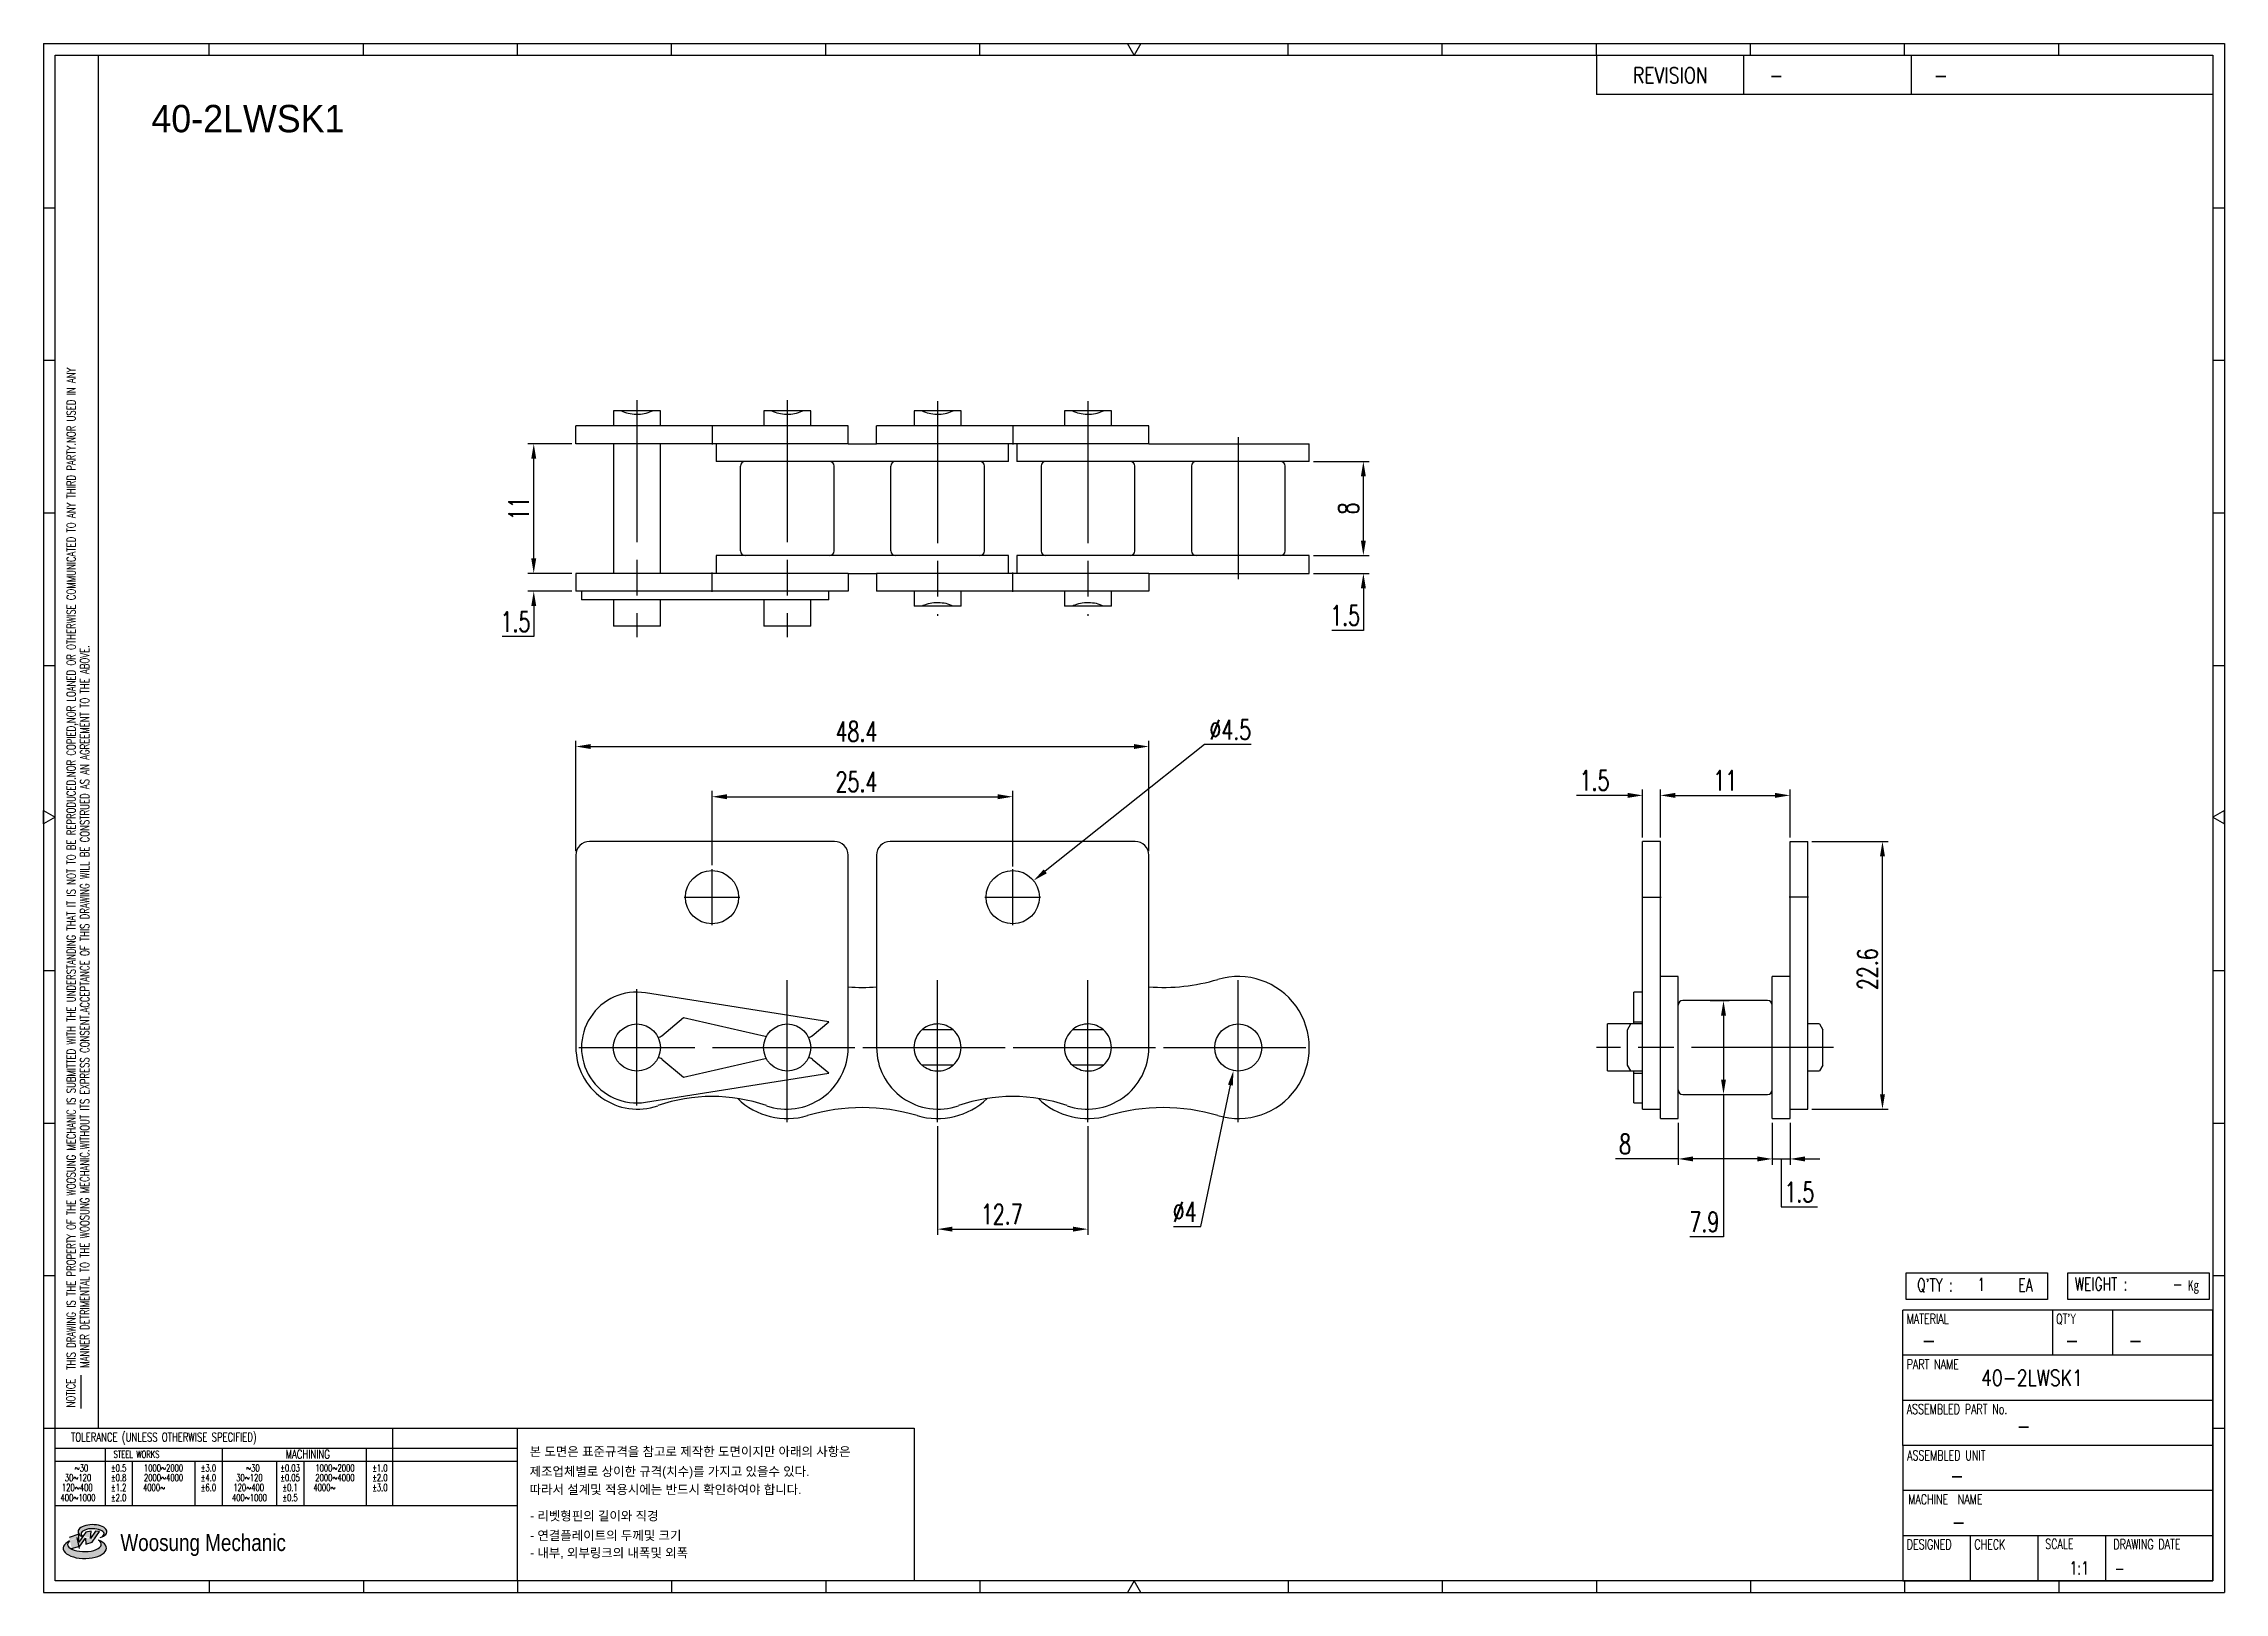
# Model space of a CAD drawing. Header units: millimetres. Extents: x 333 to 518, y 59 to 190.
import ezdxf
from ezdxf.enums import TextEntityAlignment as Align

# ---------------------------------------------------------------- set-up
doc = ezdxf.new("R2010")
doc.units = ezdxf.units.MM
doc.linetypes.add('AM_ISO08W050', pattern=[18, 12, -1.5, 3, -1.5])
doc.layers.get('Defpoints').update_dxf_attribs({"color": 80})
doc.layers.add('CL1', color=140, linetype='AM_ISO08W050', lineweight=25)
for name, color, linetype in [('S-DIM', 7, 'Continuous'), ('TITLE', 7, 'Continuous'), ('도면레이아웃', 7, 'Continuous')]:
    doc.layers.add(name, color=color, linetype=linetype)
doc.styles.add('HAN', font='ROMANS.shx', dxfattribs={"width": 0.7, "bigfont": 'whgtxt.shx'})
doc.styles.add('HKD_ST2', font='romans.shx', dxfattribs={"width": 0.7, "height": 4, "bigfont": '@extfont2.shx'})
doc.styles.add('HSG', font='SIMPLEX.shx', dxfattribs={"width": 0.7, "bigfont": 'HSG.shx'})
doc.styles.add('MtXpl_', font='Gulim.ttf')
doc.styles.add('SLDTEXTSTYLE4', font='arial.ttf', dxfattribs={"width": 0.8})
doc.dimstyles.new('AP0.7', dxfattribs={"dimscale": 0.7, "dimtxt": 2.4, "dimasz": 1.8, "dimexe": 0.7, "dimexo": 0.5, "dimgap": 0.6, "dimtad": 1, "dimtoh": 1, "dimdec": 1, "dimrnd": 0.01, "dimzin": 9, "dimdsep": 46, "dimtxsty": 'HSG', "dimcen": 0, "dimclrd": 251, "dimclre": 251, "dimclrt": 60, "dimazin": 2, "dimtp": 1, "dimtm": 1, "dimtfac": 0.5, "dimtdec": 1, "dimtofl": 0, "dimtmove": 0, "dimatfit": 3, "dimfxl": 0, "dimtvp": 1, "dimtolj": 2, "dimlwd": -1, "dimlwe": -1, "dimarcsym": 0})

# ---------------------------------------------------------------- blocks, each defined once
blk = doc.blocks.new('MAST')
at = {"layer": '도면레이아웃'}
h = blk.add_hatch(color=10, dxfattribs=at)
h.paths.add_polyline_path([(1.544, 35.177), (1.554, 34.966), (1.779, 35.034), (2.054, 35.422), (1.908, 35.446), (1.728, 35.167), (1.741, 35.439), (1.547, 35.405), (1.292, 35.041), (1.295, 35.33), (0.943, 35.208), (1.03, 34.8), (1.336, 34.885)])
edge = h.paths.add_edge_path()
edge.add_ellipse((1.795, 35.421), major_axis=(-0.53, 0), ratio=0.487785, start_angle=122.36065, end_angle=403.39574)
edge.add_line((1.411, 35.244), (1.419, 35.261))
edge.add_ellipse((1.798, 35.344), major_axis=(-0.423, 0), ratio=0.444396, start_angle=131.58977, end_angle=386.19408, ccw=False)
edge = h.paths.add_edge_path()
edge.add_ellipse((1.512, 34.815), major_axis=(-0.793, 0), ratio=0.480113, start_angle=314.67633, end_angle=590.85213)
edge.add_ellipse((1.501, 34.958), major_axis=(-0.62, 0), ratio=0.43311, start_angle=331.7024, end_angle=574.42495, ccw=False)
at = {"color": 140}
for p, q in [((0, 90.118), (80.15, 90.118)), ((0, 90.118), (0, 33.191)), ((80.15, 90.118), (80.15, 33.191)), ((57.068, 89.693), (57.068, 88.246)), ((62.47, 89.693), (62.47, 88.246)), ((68.635, 89.693), (68.635, 88.246)), ((79.725, 88.246), (57.068, 88.246)), ((68.449, 43.961), (68.449, 44.936)), ((68.449, 44.936), (73.654, 44.936)), ((73.654, 44.936), (73.654, 43.961)), ((74.39, 43.961), (74.39, 44.936)), ((74.39, 44.936), (79.595, 44.936)), ((79.595, 44.936), (79.595, 43.961)), ((68.336, 38.59), (68.336, 43.563)), ((79.725, 43.563), (68.336, 43.563)), ((73.654, 43.961), (68.449, 43.961)), ((73.827, 43.563), (73.827, 41.905)), ((79.595, 43.961), (74.39, 43.961)), ((76.037, 43.563), (76.037, 41.905)), ((79.725, 38.59), (79.725, 43.563)), ((79.725, 41.905), (68.336, 41.905)), ((79.725, 40.248), (68.336, 40.248)), ((68.336, 38.59), (68.336, 33.616)), ((79.725, 38.59), (68.336, 38.59)), ((79.725, 33.616), (79.725, 38.59)), ((79.725, 36.932), (68.336, 36.932)), ((79.725, 35.274), (68.336, 35.274)), ((70.822, 33.616), (70.822, 35.274)), ((73.309, 33.616), (73.309, 35.274)), ((75.796, 33.616), (75.796, 35.274)), ((0, 33.191), (80.15, 33.191)), ((68.336, 33.616), (79.725, 33.616))]:
    blk.add_line(p, q, dxfattribs=at)
for p, q in [((6.089, 89.693), (6.089, 90.118)), ((11.753, 89.693), (11.753, 90.118)), ((17.418, 89.693), (17.418, 90.118)), ((23.082, 89.693), (23.082, 90.118)), ((28.746, 89.693), (28.746, 90.118)), ((34.411, 89.693), (34.411, 90.118)), ((45.739, 89.693), (45.739, 90.118)), ((51.404, 89.693), (51.404, 90.118)), ((57.068, 89.693), (57.068, 90.118)), ((62.732, 89.693), (62.732, 90.118)), ((68.397, 89.693), (68.397, 90.118)), ((74.061, 89.693), (74.061, 90.118)), ((0, 84.085), (0.425, 84.085)), ((79.725, 84.085), (80.15, 84.085)), ((0, 78.478), (0.425, 78.478)), ((79.725, 78.478), (80.15, 78.478)), ((0, 72.87), (0.425, 72.87)), ((79.725, 72.87), (80.15, 72.87)), ((0, 67.262), (0.425, 67.262)), ((79.725, 67.262), (80.15, 67.262)), ((0, 56.047), (0.425, 56.047)), ((79.725, 56.047), (80.15, 56.047)), ((0, 50.439), (0.425, 50.439)), ((79.725, 50.439), (80.15, 50.439)), ((0, 44.832), (0.425, 44.832)), ((79.725, 44.832), (80.15, 44.832)), ((1.377, 39.947), (1.377, 41.174)), ((0, 39.224), (0.425, 39.224)), ((79.725, 39.224), (80.15, 39.224)), ((6.089, 33.616), (6.089, 33.191)), ((11.753, 33.616), (11.753, 33.191)), ((17.418, 33.616), (17.418, 33.191)), ((23.082, 33.616), (23.082, 33.191)), ((28.746, 33.616), (28.746, 33.191)), ((34.411, 33.616), (34.411, 33.191)), ((45.739, 33.616), (45.739, 33.191)), ((51.404, 33.616), (51.404, 33.191)), ((57.068, 33.616), (57.068, 33.191)), ((62.732, 33.616), (62.732, 33.191)), ((68.397, 33.616), (68.397, 33.191)), ((74.061, 33.616), (74.061, 33.191))]:
    blk.add_line(p, q)
at = {"color": 2}
for p, q in [((2.017, 39.224), (2.017, 89.693)), ((0.425, 39.224), (17.418, 39.224)), ((0.425, 38.487), (17.418, 38.487)), ((2.257, 38.487), (2.257, 36.382)), ((6.557, 38.5), (6.557, 36.382)), ((11.857, 38.487), (11.857, 36.382)), ((12.816, 39.224), (12.816, 36.382)), ((17.418, 33.616), (17.418, 39.224)), ((0.425, 38.012), (17.418, 38.012)), ((3.257, 38.012), (3.257, 36.382)), ((5.557, 38.012), (5.557, 36.382)), ((8.557, 38.012), (8.557, 36.382)), ((9.557, 38.026), (9.557, 36.382)), ((0.425, 36.382), (17.418, 36.382))]:
    blk.add_line(p, q, dxfattribs=at)
for points in [[(40.075, 89.693), (39.83, 90.118), (40.32, 90.118)], [(0.425, 61.679), (0, 61.433), (0, 61.924)], [(79.725, 61.679), (80.15, 61.433), (80.15, 61.924)], [(40.075, 33.616), (39.83, 33.191), (40.32, 33.191)]]:
    blk.add_lwpolyline(points, close=True)
at = {"color": 140}
blk.add_lwpolyline([(0.425, 89.693), (79.725, 89.693), (79.725, 33.616), (0.425, 33.616)], close=True, dxfattribs=at)
at = {"layer": '도면레이아웃'}
for p, q in [((1.295, 35.33), (0.943, 35.208)), ((1.547, 35.405), (1.292, 35.041)), ((1.292, 35.041), (1.295, 35.33)), ((1.741, 35.439), (1.547, 35.405)), ((1.908, 35.446), (1.728, 35.167)), ((1.728, 35.167), (1.741, 35.439)), ((1.779, 35.034), (2.054, 35.422)), ((2.054, 35.422), (1.908, 35.446)), ((1.03, 34.8), (1.336, 34.885)), ((1.224, 35.208), (1.311, 34.8)), ((1.224, 35.208), (1.224, 35.208)), ((1.336, 34.885), (1.544, 35.177)), ((1.419, 35.261), (1.411, 35.244)), ((1.544, 35.177), (1.554, 34.966)), ((1.554, 34.966), (1.779, 35.034))]:
    blk.add_line(p, q, dxfattribs=at)
for centre, major_axis, ratio, start_param, end_param in [((1.795, 35.421), (-0.53, 0), 0.487785, 2.135596, 7.040584), ((1.798, 35.344), (-0.423, 0), 0.444396, 2.296675, 6.740358), ((1.512, 34.815), (-0.793, 0), 0.480113, 5.492138, 10.312315), ((1.501, 34.958), (-0.62, 0), 0.43311, 5.789299, 10.025607)]:
    blk.add_ellipse(centre, major_axis=major_axis, ratio=ratio, start_param=start_param, end_param=end_param, dxfattribs=at)
for s, height, style, width, p in [('REVISION', 0.5806, 'HAN', 0.8, (58.415, 88.664)), ('-', 0.581, 'HAN', 0.8, (63.426, 88.664)), ('-', 0.581, 'HAN', 0.8, (69.468, 88.664)), ("Q'TY : ", 0.4746, 'HKD_ST2', 0.7, (68.857, 44.253)), ('1', 0.475, 'HKD_ST2', 0.7, (71.071, 44.275)), ('EA', 0.4746, 'HKD_ST2', 0.7, (72.578, 44.253)), ('WEIGHT : ', 0.4746, 'HKD_ST2', 0.7, (74.65, 44.286)), ('-', 0.581, 'HAN', 0.8, (69.029, 42.157)), ('-', 0.581, 'HAN', 0.8, (74.289, 42.157)), ('-', 0.581, 'HAN', 0.8, (76.623, 42.157)), ('-', 0.581, 'HAN', 0.8, (72.515, 39.013)), ('-', 0.581, 'HAN', 0.8, (70.067, 37.189)), ('-', 0.581, 'HAN', 0.8, (70.126, 35.48)), ('1:1', 0.4746, 'HKD_ST2', 0.7, (74.458, 33.848)), ('-', 0.475, 'HKD_ST2', 0.7, (76.112, 33.837))]:
    blk.add_text(s, height=height, dxfattribs=dict(style=style, width=width)).set_placement(p)
at = {"color": 6, "style": 'HKD_ST2', "width": 0.7}
for s, p in [(' THIS DRAWING IS THE PROPERTY OF THE WOOSUNG MECHANIC IS SUBMITTED WITH THE UNDERSTANDING THAT IT IS NOT TO BE REPRODUCED.NOR COPIED,NOR LOANED OR OTHERWISE COMMUNICATED TO ANY THIRD PARTY.NOR USED IN ANY', (1.173, 41.217)), ('MANNER DETRIMENTAL TO THE WOOSUNG MECHANIC.WITHOUT ITS EXPRESS CONSENT.ACCEPTANCE OF THIS DRAWING WILL BE CONSTRUED AS AN AGREEMENT TO THE ABOVE.', (1.672, 41.447))]:
    blk.add_text(s, height=0.326266, rotation=90, dxfattribs=at).set_placement(p)
at = {"style": 'HKD_ST2', "width": 0.7}
blk.add_text('-', height=0.475, dxfattribs=at).set_placement((78.613, 44.286), align=Align.RIGHT)
at = {"color": 254, "style": 'HKD_ST2', "width": 0.7}
for s, height, p in [('MATERIAL', 0.3651, (68.474, 43.425)), ("QT'Y", 0.3651, (73.965, 43.425)), ('PART NAME', 0.3651, (68.474, 41.756)), ('ASSEMBLED PART No.', 0.36511, (68.474, 40.109)), ('ASSEMBLED UNIT', 0.36511, (68.49, 38.408)), ('MACHINE  NAME', 0.36511, (68.532, 36.794)), ('DESIGNED', 0.3651, (68.474, 35.136)), ('CHECK', 0.3651, (70.961, 35.136)), ('SCALE', 0.3651, (73.566, 35.153)), ('DRAWING DATE', 0.36511, (76.071, 35.141))]:
    blk.add_text(s, height=height, dxfattribs=at).set_placement(p, align=Align.TOP_LEFT)
at = {"style": 'HKD_ST2', "width": 0.7}
blk.add_text('NOTICE', height=0.3263, rotation=90, dxfattribs=at).set_placement((1.163, 39.988))
blk.add_text('TOLERANCE (UNLESS OTHERWISE SPECIFIED)', height=0.32627, dxfattribs=at).set_placement((4.417, 38.896), align=Align.MIDDLE_CENTER)
at = {"color": 4, "style": 'HKD_ST2', "width": 0.7}
for s, height, p in [('%%12630', 0.261, (1.389, 37.762)), ('1000%%1262000', 0.26101, (4.407, 37.762)), ('%%12630', 0.261, (7.689, 37.762)), ('1000%%1262000', 0.26101, (10.707, 37.762)), ('120%%126400', 0.26101, (1.237, 37.045)), ('30%%126120', 0.261, (1.263, 37.411)), ('4000%%126', 0.261, (4.061, 37.045)), ('2000%%1264000', 0.26101, (4.407, 37.411)), ('120%%126400', 0.26101, (7.537, 37.045)), ('30%%126120', 0.261, (7.563, 37.411)), ('4000%%126', 0.261, (10.321, 37.045)), ('2000%%1264000', 0.26101, (10.707, 37.411)), ('400%%1261000', 0.26101, (1.263, 36.67)), ('400%%1261000', 0.26101, (7.563, 36.67))]:
    blk.add_text(s, height=height, dxfattribs=at).set_placement(p, align=Align.MIDDLE_CENTER)
for s, height, p in [('%%P0.5', 0.261, (2.757, 37.762)), ('STEEL WORKS', 0.26101, (3.416, 38.268)), ('%%P3.0', 0.261, (6.057, 37.762)), ('%%P0.03', 0.261, (9.057, 37.762)), ('MACHINING', 0.3263, (9.707, 38.27)), ('%%P1.0', 0.261, (12.357, 37.762)), ('%%P0.8', 0.261, (2.757, 37.411)), ('%%P1.2', 0.261, (2.757, 37.045)), ('%%P4.0', 0.261, (6.057, 37.411)), ('%%P6.0', 0.261, (6.057, 37.045)), ('%%P0.05', 0.261, (9.057, 37.411)), ('%%P0.1', 0.261, (9.057, 37.045)), ('%%P2.0', 0.261, (12.357, 37.411)), ('%%P3.0', 0.261, (12.357, 37.045)), ('%%P2.0', 0.261, (2.757, 36.67)), ('%%P0.5', 0.261, (9.057, 36.67))]:
    blk.add_text(s, height=height, dxfattribs=at).set_placement(p, align=Align.MIDDLE)
at = {"color": 1, "style": 'SLDTEXTSTYLE4', "width": 0.8}
blk.add_text('Woosung Mechanic', height=0.61957, dxfattribs=at).set_placement((2.822, 34.711))
at = {"layer": 'TITLE', "width": 0.8}
blk.add_text('Kg', height=0.3789, dxfattribs=at).set_placement((78.807, 44.286))
blk = doc.blocks.new('*D2')
at = {"layer": 'Defpoints', "color": 0, "transparency": 16777216}
for p in [(471.54, 99.08), (479.49, 99.08), (479.49, 95.67)]:
    blk.add_point(p, dxfattribs=at)
at = {"layer": 'S-DIM', "color": 251, "transparency": 16777216}
for p, q in [((471.54, 98.73), (471.54, 95.18)), ((479.49, 98.73), (479.49, 95.18)), ((471.54, 95.67), (466.24, 95.67)), ((478.23, 95.67), (472.8, 95.67))]:
    blk.add_line(p, q, dxfattribs=at)
for points in [[(472.8, 95.88), (472.8, 95.46), (471.54, 95.67)], [(478.23, 95.88), (478.23, 95.46), (479.49, 95.67)]]:
    blk.add_solid(points, dxfattribs=at)
at = {"layer": 'S-DIM', "color": 60, "transparency": 16777216, "insert": (467.06, 96.93), "char_height": 1.68, "attachment_point": 5, "style": 'HSG'}
blk.add_mtext('\\A2;8', dxfattribs=at)
blk = doc.blocks.new('*D3')
at = {"layer": 'Defpoints', "color": 0, "transparency": 16777216}
for p in [(479.49, 99.08), (480.99, 99.08), (480.99, 95.67)]:
    blk.add_point(p, dxfattribs=at)
at = {"layer": 'S-DIM', "color": 251, "transparency": 16777216}
for p, q in [((479.49, 98.73), (479.49, 95.18)), ((480.99, 98.73), (480.99, 95.18)), ((478.23, 95.67), (476.97, 95.67)), ((479.49, 95.67), (480.99, 95.67)), ((480.24, 95.67), (480.24, 91.61)), ((482.25, 95.67), (483.51, 95.67)), ((480.24, 91.61), (483.32, 91.61))]:
    blk.add_line(p, q, dxfattribs=at)
for points in [[(478.23, 95.88), (478.23, 95.46), (479.49, 95.67)], [(482.25, 95.88), (482.25, 95.46), (480.99, 95.67)]]:
    blk.add_solid(points, dxfattribs=at)
at = {"layer": 'S-DIM', "color": 60, "transparency": 16777216, "insert": (481.78, 92.87), "char_height": 1.68, "attachment_point": 5, "style": 'HSG'}
blk.add_mtext('\\A2;1.5', dxfattribs=at)
blk = doc.blocks.new('*D4')
at = {"layer": 'Defpoints', "color": 0, "transparency": 16777216}
for p in [(473.9, 109.04), (473.9, 101.12), (475.37, 101.12)]:
    blk.add_point(p, dxfattribs=at)
at = {"layer": 'S-DIM', "color": 251, "transparency": 16777216}
for p, q in [((474.25, 109.04), (475.86, 109.04)), ((475.37, 107.78), (475.37, 102.38)), ((474.25, 101.12), (475.86, 101.12)), ((475.37, 101.12), (475.37, 89.09)), ((475.37, 89.09), (472.54, 89.09))]:
    blk.add_line(p, q, dxfattribs=at)
for points in [[(475.16, 107.78), (475.58, 107.78), (475.37, 109.04)], [(475.16, 102.38), (475.58, 102.38), (475.37, 101.12)]]:
    blk.add_solid(points, dxfattribs=at)
at = {"layer": 'S-DIM', "color": 60, "transparency": 16777216, "insert": (473.75, 90.35), "char_height": 1.68, "attachment_point": 5, "style": 'HSG'}
blk.add_mtext('\\A2;7.9', dxfattribs=at)
blk = doc.blocks.new('*D5')
at = {"layer": 'Defpoints', "color": 0, "transparency": 16777216}
for p in [(408.98, 98.78), (421.68, 98.78), (421.68, 89.74)]:
    blk.add_point(p, dxfattribs=at)
at = {"layer": 'S-DIM', "color": 251, "transparency": 16777216}
for p, q in [((408.98, 98.43), (408.98, 89.25)), ((421.68, 98.43), (421.68, 89.25)), ((410.24, 89.74), (420.42, 89.74))]:
    blk.add_line(p, q, dxfattribs=at)
for points in [[(410.24, 89.95), (410.24, 89.53), (408.98, 89.74)], [(420.42, 89.95), (420.42, 89.53), (421.68, 89.74)]]:
    blk.add_solid(points, dxfattribs=at)
at = {"layer": 'S-DIM', "color": 60, "transparency": 16777216, "insert": (414.4, 91), "char_height": 1.68, "attachment_point": 5, "style": 'HSG'}
blk.add_mtext('\\A2;12.7', dxfattribs=at)
blk = doc.blocks.new('*D6')
at = {"layer": 'Defpoints', "color": 0, "transparency": 16777216}
for p in [(434.79, 107.03), (433.98, 103.14)]:
    blk.add_point(p, dxfattribs=at)
at = {"layer": 'S-DIM', "color": 251, "transparency": 16777216}
for p, q in [((431.23, 89.95), (433.72, 101.91)), ((428.9, 89.95), (431.23, 89.95))]:
    blk.add_line(p, q, dxfattribs=at)
blk.add_solid([(433.51, 101.95), (433.92, 101.86), (433.98, 103.14)], dxfattribs=at)
at = {"layer": 'S-DIM', "color": 60, "transparency": 16777216, "insert": (429.86, 91.21), "char_height": 1.68, "attachment_point": 5, "style": 'HSG'}
blk.add_mtext('\\A2;∅4', dxfattribs=at)
blk = doc.blocks.new('*D7')
at = {"layer": 'Defpoints', "color": 0, "transparency": 16777216}
for p in [(415.33, 126.27), (389.93, 120.15), (415.33, 120.03)]:
    blk.add_point(p, dxfattribs=at)
at = {"layer": 'S-DIM', "color": 251, "transparency": 16777216}
for p, q in [((389.93, 120.5), (389.93, 126.76)), ((391.19, 126.27), (414.07, 126.27)), ((415.33, 120.38), (415.33, 126.76))]:
    blk.add_line(p, q, dxfattribs=at)
for points in [[(391.19, 126.48), (391.19, 126.06), (389.93, 126.27)], [(414.07, 126.48), (414.07, 126.06), (415.33, 126.27)]]:
    blk.add_solid(points, dxfattribs=at)
at = {"layer": 'S-DIM', "color": 60, "transparency": 16777216, "insert": (402.13, 127.53), "char_height": 1.68, "attachment_point": 5, "style": 'HSG'}
blk.add_mtext('\\A2;25.4', dxfattribs=at)
blk = doc.blocks.new('*D8')
at = {"layer": 'Defpoints', "color": 0, "transparency": 16777216}
for p in [(426.83, 130.51), (378.43, 121.33), (426.83, 121.33)]:
    blk.add_point(p, dxfattribs=at)
at = {"layer": 'S-DIM', "color": 251, "transparency": 16777216}
for p, q in [((378.43, 121.68), (378.43, 131)), ((426.83, 121.68), (426.83, 131)), ((379.69, 130.51), (425.57, 130.51))]:
    blk.add_line(p, q, dxfattribs=at)
for points in [[(379.69, 130.72), (379.69, 130.3), (378.43, 130.51)], [(425.57, 130.72), (425.57, 130.3), (426.83, 130.51)]]:
    blk.add_solid(points, dxfattribs=at)
at = {"layer": 'S-DIM', "color": 60, "transparency": 16777216, "insert": (402.13, 131.77), "char_height": 1.68, "attachment_point": 5, "style": 'HSG'}
blk.add_mtext('\\A2;48.4', dxfattribs=at)
blk = doc.blocks.new('*D9')
at = {"layer": 'Defpoints', "color": 0, "transparency": 16777216}
for p in [(417.09, 119.18), (413.57, 116.38)]:
    blk.add_point(p, dxfattribs=at)
at = {"layer": 'S-DIM', "color": 251, "transparency": 16777216}
for p, q in [((431.53, 130.67), (418.08, 119.97)), ((435.47, 130.67), (431.53, 130.67))]:
    blk.add_line(p, q, dxfattribs=at)
blk.add_solid([(417.95, 120.13), (418.21, 119.8), (417.09, 119.18)], dxfattribs=at)
at = {"layer": 'S-DIM', "color": 60, "transparency": 16777216, "insert": (433.71, 131.93), "char_height": 1.68, "attachment_point": 5, "style": 'HSG'}
blk.add_mtext('\\A2;∅4.5', dxfattribs=at)
blk = doc.blocks.new('*D10')
at = {"layer": 'Defpoints', "color": 0, "transparency": 16777216}
for p in [(470.04, 126.38), (468.54, 122.48), (470.04, 122.48)]:
    blk.add_point(p, dxfattribs=at)
at = {"layer": 'S-DIM', "color": 251, "transparency": 16777216}
for p, q in [((467.28, 126.38), (462.94, 126.38)), ((468.54, 122.83), (468.54, 126.87)), ((470.04, 122.83), (470.04, 126.87)), ((471.3, 126.38), (472.56, 126.38))]:
    blk.add_line(p, q, dxfattribs=at)
for points in [[(467.28, 126.59), (467.28, 126.17), (468.54, 126.38)], [(471.3, 126.59), (471.3, 126.17), (470.04, 126.38)]]:
    blk.add_solid(points, dxfattribs=at)
at = {"layer": 'S-DIM', "color": 60, "transparency": 16777216, "insert": (464.48, 127.64), "char_height": 1.68, "attachment_point": 5, "style": 'HSG'}
blk.add_mtext('\\A2;1.5', dxfattribs=at)
blk = doc.blocks.new('*D11')
at = {"layer": 'Defpoints', "color": 0, "transparency": 16777216}
for p in [(480.99, 126.38), (470.04, 122.48), (480.99, 122.48)]:
    blk.add_point(p, dxfattribs=at)
at = {"layer": 'S-DIM', "color": 251, "transparency": 16777216}
for p, q in [((470.04, 122.83), (470.04, 126.87)), ((471.3, 126.38), (479.73, 126.38)), ((480.99, 122.83), (480.99, 126.87))]:
    blk.add_line(p, q, dxfattribs=at)
for points in [[(471.3, 126.59), (471.3, 126.17), (470.04, 126.38)], [(479.73, 126.59), (479.73, 126.17), (480.99, 126.38)]]:
    blk.add_solid(points, dxfattribs=at)
at = {"layer": 'S-DIM', "color": 60, "transparency": 16777216, "insert": (475.51, 127.64), "char_height": 1.68, "attachment_point": 5, "style": 'HSG'}
blk.add_mtext('\\A2;11', dxfattribs=at)
blk = doc.blocks.new('*D12')
at = {"layer": 'Defpoints', "color": 0, "transparency": 16777216}
for p in [(482.49, 122.48), (488.8, 122.48), (482.49, 99.88)]:
    blk.add_point(p, dxfattribs=at)
at = {"layer": 'S-DIM', "color": 251, "transparency": 16777216}
for p, q in [((482.84, 122.48), (489.29, 122.48)), ((488.8, 101.14), (488.8, 121.22)), ((482.84, 99.88), (489.29, 99.88))]:
    blk.add_line(p, q, dxfattribs=at)
for points in [[(488.59, 121.22), (489.01, 121.22), (488.8, 122.48)], [(488.59, 101.14), (489.01, 101.14), (488.8, 99.88)]]:
    blk.add_solid(points, dxfattribs=at)
at = {"layer": 'S-DIM', "color": 60, "transparency": 16777216, "insert": (487.54, 111.7), "char_height": 1.68, "attachment_point": 5, "rotation": 90, "style": 'HSG'}
blk.add_mtext('\\A2;22.6', dxfattribs=at)
blk = doc.blocks.new('*D13')
at = {"layer": 'Defpoints', "color": 0, "transparency": 16777216}
for p in [(440.38, 146.64), (444.95, 146.64), (440.38, 145.14)]:
    blk.add_point(p, dxfattribs=at)
at = {"layer": 'S-DIM', "color": 251, "transparency": 16777216}
for p, q in [((444.95, 147.9), (444.95, 149.16)), ((440.73, 146.64), (445.44, 146.64)), ((440.73, 145.14), (445.44, 145.14)), ((444.95, 143.88), (444.95, 140.32)), ((444.95, 140.32), (442.29, 140.32))]:
    blk.add_line(p, q, dxfattribs=at)
for points in [[(444.74, 147.9), (445.16, 147.9), (444.95, 146.64)], [(444.74, 143.88), (445.16, 143.88), (444.95, 145.14)]]:
    blk.add_solid(points, dxfattribs=at)
at = {"layer": 'S-DIM', "color": 60, "transparency": 16777216, "insert": (443.41, 141.58), "char_height": 1.68, "attachment_point": 5, "style": 'HSG'}
blk.add_mtext('\\A2;1.5', dxfattribs=at)
blk = doc.blocks.new('*D14')
at = {"layer": 'Defpoints', "color": 0, "transparency": 16777216}
for p in [(440.38, 154.59), (444.95, 154.59), (440.38, 146.64)]:
    blk.add_point(p, dxfattribs=at)
at = {"layer": 'S-DIM', "color": 251, "transparency": 16777216}
for p, q in [((440.73, 154.59), (445.44, 154.59)), ((444.95, 147.9), (444.95, 153.33)), ((440.73, 146.64), (445.44, 146.64))]:
    blk.add_line(p, q, dxfattribs=at)
for points in [[(444.74, 153.33), (445.16, 153.33), (444.95, 154.59)], [(444.74, 147.9), (445.16, 147.9), (444.95, 146.64)]]:
    blk.add_solid(points, dxfattribs=at)
at = {"layer": 'S-DIM', "color": 60, "transparency": 16777216, "insert": (443.69, 150.62), "char_height": 1.68, "attachment_point": 5, "rotation": 90, "style": 'HSG'}
blk.add_mtext('\\A2;8', dxfattribs=at)
blk = doc.blocks.new('*D15')
at = {"layer": 'Defpoints', "color": 0, "transparency": 16777216}
for p in [(374.87, 145.14), (378.43, 145.14), (378.43, 143.64)]:
    blk.add_point(p, dxfattribs=at)
at = {"layer": 'S-DIM', "color": 251, "transparency": 16777216}
for p, q in [((374.87, 146.4), (374.87, 147.66)), ((378.08, 145.14), (374.38, 145.14)), ((378.08, 143.64), (374.38, 143.64)), ((374.87, 142.38), (374.87, 139.79)), ((374.87, 139.79), (372.21, 139.79))]:
    blk.add_line(p, q, dxfattribs=at)
for points in [[(374.66, 146.4), (375.08, 146.4), (374.87, 145.14)], [(374.66, 142.38), (375.08, 142.38), (374.87, 143.64)]]:
    blk.add_solid(points, dxfattribs=at)
at = {"layer": 'S-DIM', "color": 60, "transparency": 16777216, "insert": (373.33, 141.05), "char_height": 1.68, "attachment_point": 5, "style": 'HSG'}
blk.add_mtext('\\A2;1.5', dxfattribs=at)
blk = doc.blocks.new('*D16')
at = {"layer": 'Defpoints', "color": 0, "transparency": 16777216}
for p in [(374.87, 156.09), (378.43, 156.09), (378.43, 145.14)]:
    blk.add_point(p, dxfattribs=at)
at = {"layer": 'S-DIM', "color": 251, "transparency": 16777216}
for p, q in [((378.08, 156.09), (374.38, 156.09)), ((374.87, 146.4), (374.87, 154.83)), ((378.08, 145.14), (374.38, 145.14))]:
    blk.add_line(p, q, dxfattribs=at)
for points in [[(374.66, 154.83), (375.08, 154.83), (374.87, 156.09)], [(374.66, 146.4), (375.08, 146.4), (374.87, 145.14)]]:
    blk.add_solid(points, dxfattribs=at)
at = {"layer": 'S-DIM', "color": 60, "transparency": 16777216, "insert": (373.61, 150.62), "char_height": 1.68, "attachment_point": 5, "rotation": 90, "style": 'HSG'}
blk.add_mtext('\\A2;11', dxfattribs=at)

msp = doc.modelspace()

# ---------------------------------------------------------------- linework, layer by layer
for p, q in [((381.6, 158.87), (381.6, 157.59)), ((385.57, 158.87), (381.6, 158.87)), ((385.57, 157.59), (385.57, 158.87)), ((394.3, 158.87), (394.3, 157.59)), ((398.27, 158.87), (394.3, 158.87)), ((398.27, 157.59), (398.27, 158.87)), ((407, 158.87), (407, 157.59)), ((410.97, 158.87), (407, 158.87)), ((410.97, 157.59), (410.97, 158.87)), ((419.7, 158.87), (419.7, 157.59)), ((423.67, 158.87), (419.7, 158.87)), ((423.67, 157.59), (423.67, 158.87)), ((378.43, 156.09), (378.43, 157.59)), ((401.43, 157.59), (378.43, 157.59)), ((401.43, 156.09), (401.43, 157.59)), ((403.83, 156.09), (403.83, 157.59)), ((426.83, 157.59), (403.83, 157.59)), ((426.83, 156.09), (426.83, 157.59)), ((401.43, 156.09), (378.43, 156.09)), ((381.6, 156.09), (381.6, 145.14)), ((385.57, 145.14), (385.57, 156.09)), ((390.28, 156.09), (390.28, 154.59)), ((401.43, 156.09), (403.83, 156.09)), ((426.83, 156.09), (403.83, 156.09)), ((414.98, 154.59), (414.98, 156.09)), ((415.68, 156.09), (415.68, 154.59)), ((426.83, 156.09), (440.38, 156.09)), ((440.38, 154.59), (440.38, 156.09)), ((414.98, 154.59), (390.28, 154.59)), ((392.32, 154.2), (392.32, 147.04)), ((400.24, 147.04), (400.24, 154.2)), ((405.02, 154.2), (405.02, 147.04)), ((412.94, 147.04), (412.94, 154.2)), ((440.38, 154.59), (415.68, 154.59)), ((417.72, 154.2), (417.72, 147.04)), ((425.64, 147.04), (425.64, 154.2)), ((430.42, 154.2), (430.42, 147.04)), ((438.34, 147.04), (438.34, 154.2)), ((414.98, 146.64), (390.28, 146.64)), ((390.28, 146.64), (390.28, 145.14)), ((414.98, 145.14), (414.98, 146.64)), ((440.38, 146.64), (415.68, 146.64)), ((415.68, 146.64), (415.68, 145.14)), ((440.38, 145.14), (440.38, 146.64)), ((378.43, 145.14), (378.43, 143.64)), ((401.43, 145.14), (378.43, 145.14)), ((401.43, 145.14), (403.83, 145.14)), ((401.43, 145.14), (401.43, 143.64)), ((403.83, 145.14), (403.83, 143.64)), ((426.83, 145.14), (403.83, 145.14)), ((426.83, 145.14), (440.38, 145.14)), ((426.83, 145.14), (426.83, 143.64)), ((401.43, 143.64), (378.43, 143.64)), ((378.9, 143.64), (378.9, 142.89)), ((399.8, 142.89), (378.9, 142.89)), ((381.6, 142.89), (381.6, 140.67)), ((385.57, 140.67), (385.57, 142.89)), ((394.3, 142.89), (394.3, 140.67)), ((398.27, 140.67), (398.27, 142.89)), ((399.8, 142.89), (399.8, 143.64)), ((426.83, 143.64), (403.83, 143.64)), ((407, 143.64), (407, 142.37)), ((410.97, 142.37), (407, 142.37)), ((410.97, 142.37), (410.97, 143.64)), ((419.7, 143.64), (419.7, 142.37)), ((423.67, 142.37), (419.7, 142.37)), ((423.67, 142.37), (423.67, 143.64)), ((385.57, 140.67), (381.6, 140.67)), ((398.27, 140.67), (394.3, 140.67)), ((400.28, 122.48), (379.58, 122.48)), ((425.68, 122.48), (404.98, 122.48)), ((468.54, 99.88), (468.54, 122.48)), ((470.04, 122.48), (468.54, 122.48)), ((470.04, 111.08), (470.04, 122.48)), ((480.99, 111.08), (480.99, 122.48)), ((480.99, 122.48), (482.49, 122.48)), ((482.49, 99.88), (482.49, 122.48)), ((378.43, 121.33), (378.43, 105.08)), ((401.43, 105.08), (401.43, 121.33)), ((403.83, 121.33), (403.83, 105.08)), ((426.83, 105.08), (426.83, 121.33)), ((471.54, 111.08), (470.04, 111.08)), ((470.04, 99.08), (470.04, 111.08)), ((471.54, 99.08), (471.54, 111.08)), ((480.99, 111.08), (479.49, 111.08)), ((479.49, 99.08), (479.49, 111.08)), ((480.99, 99.08), (480.99, 111.08)), ((399.8, 107.25), (384.31, 109.71)), ((468.54, 109.76), (467.79, 109.76)), ((467.79, 107.07), (467.79, 109.76)), ((479.09, 109.04), (471.93, 109.04)), ((385.7, 106.08), (387.52, 107.61)), ((387.52, 107.61), (394.43, 106.03)), ((398.4, 106.08), (399.8, 107.25)), ((465.56, 103.1), (465.56, 107.07)), ((467.55, 107.07), (465.56, 107.07)), ((467.26, 106.57), (467.55, 107.07)), ((468.54, 107.07), (467.55, 107.07)), ((467.79, 107.25), (468.54, 107.25)), ((483.47, 107.07), (482.49, 107.07)), ((483.47, 107.07), (483.76, 106.57)), ((410.29, 106.57), (407.67, 106.57)), ((422.99, 106.57), (420.37, 106.57)), ((467.26, 103.59), (467.26, 106.57)), ((483.76, 103.59), (483.76, 106.57)), ((387.52, 102.56), (385.7, 104.08)), ((394.43, 104.13), (387.52, 102.56)), ((399.8, 102.91), (398.4, 104.08)), ((410.29, 103.59), (407.67, 103.59)), ((422.99, 103.59), (420.37, 103.59)), ((467.55, 103.1), (467.26, 103.59)), ((483.76, 103.59), (483.47, 103.1)), ((384.31, 100.46), (399.8, 102.91)), ((465.56, 103.1), (467.55, 103.1)), ((467.55, 103.1), (468.54, 103.1)), ((467.79, 100.4), (467.79, 103.1)), ((467.79, 102.91), (468.54, 102.91)), ((482.49, 103.1), (483.47, 103.1)), ((467.79, 100.4), (468.54, 100.4)), ((468.54, 99.88), (470.04, 99.88)), ((471.93, 101.12), (479.09, 101.12)), ((480.99, 99.88), (482.49, 99.88)), ((470.04, 99.08), (471.54, 99.08)), ((479.49, 99.08), (480.99, 99.08))]:
    msp.add_line(p, q)
for points in [[(382.27, 158.87), (382.4, 158.81), (382.55, 158.75), (382.7, 158.7), (382.86, 158.66), (383.02, 158.63), (383.19, 158.61), (383.36, 158.59), (383.53, 158.58), (383.7, 158.59), (383.88, 158.6), (384.05, 158.61), (384.21, 158.64), (384.37, 158.68), (384.53, 158.72), (384.68, 158.77), (384.82, 158.83), (384.89, 158.87)], [(394.97, 158.87), (395.1, 158.81), (395.25, 158.75), (395.4, 158.7), (395.56, 158.66), (395.72, 158.63), (395.89, 158.61), (396.06, 158.59), (396.23, 158.58), (396.4, 158.59), (396.58, 158.6), (396.75, 158.61), (396.91, 158.64), (397.07, 158.68), (397.23, 158.72), (397.38, 158.77), (397.52, 158.83), (397.59, 158.87)], [(407.67, 158.87), (407.8, 158.81), (407.95, 158.75), (408.1, 158.7), (408.26, 158.66), (408.42, 158.63), (408.59, 158.61), (408.76, 158.59), (408.93, 158.58), (409.1, 158.59), (409.28, 158.6), (409.45, 158.61), (409.61, 158.64), (409.77, 158.68), (409.93, 158.72), (410.08, 158.77), (410.22, 158.83), (410.29, 158.87)], [(420.37, 158.87), (420.5, 158.81), (420.65, 158.75), (420.8, 158.7), (420.96, 158.66), (421.12, 158.63), (421.29, 158.61), (421.46, 158.59), (421.63, 158.58), (421.8, 158.59), (421.98, 158.6), (422.15, 158.61), (422.31, 158.64), (422.47, 158.68), (422.63, 158.72), (422.78, 158.77), (422.92, 158.83), (422.99, 158.87)], [(410.29, 142.37), (410.16, 142.43), (410.01, 142.49), (409.86, 142.54), (409.7, 142.58), (409.54, 142.61), (409.37, 142.63), (409.2, 142.65), (409.03, 142.66), (408.86, 142.65), (408.68, 142.64), (408.51, 142.62), (408.35, 142.6), (408.19, 142.56), (408.03, 142.52), (407.88, 142.46), (407.74, 142.41), (407.67, 142.37)], [(422.99, 142.37), (422.86, 142.43), (422.71, 142.49), (422.56, 142.54), (422.4, 142.58), (422.24, 142.61), (422.07, 142.63), (421.9, 142.65), (421.73, 142.66), (421.56, 142.65), (421.38, 142.64), (421.21, 142.62), (421.05, 142.6), (420.89, 142.56), (420.73, 142.52), (420.58, 142.46), (420.44, 142.41), (420.37, 142.37)], [(410.29, 106.57), (410.16, 106.68), (410.01, 106.78), (409.86, 106.86), (409.7, 106.93), (409.54, 106.99), (409.37, 107.03), (409.2, 107.06), (409.03, 107.07), (408.86, 107.06), (408.68, 107.05), (408.51, 107.01), (408.35, 106.96), (408.19, 106.9), (408.03, 106.83), (407.88, 106.74), (407.74, 106.63), (407.67, 106.57)], [(422.99, 106.57), (422.86, 106.68), (422.71, 106.78), (422.56, 106.86), (422.4, 106.93), (422.24, 106.99), (422.07, 107.03), (421.9, 107.06), (421.73, 107.07), (421.56, 107.06), (421.38, 107.05), (421.21, 107.01), (421.05, 106.96), (420.89, 106.9), (420.73, 106.83), (420.58, 106.74), (420.44, 106.63), (420.37, 106.57)], [(407.67, 103.59), (407.8, 103.49), (407.95, 103.39), (408.1, 103.31), (408.26, 103.24), (408.42, 103.18), (408.59, 103.14), (408.76, 103.11), (408.93, 103.1), (409.1, 103.1), (409.28, 103.12), (409.45, 103.15), (409.61, 103.2), (409.77, 103.26), (409.93, 103.34), (410.08, 103.43), (410.22, 103.53), (410.29, 103.59)], [(420.37, 103.59), (420.5, 103.49), (420.65, 103.39), (420.8, 103.31), (420.96, 103.24), (421.12, 103.18), (421.29, 103.14), (421.46, 103.11), (421.63, 103.1), (421.8, 103.1), (421.98, 103.12), (422.15, 103.15), (422.31, 103.2), (422.47, 103.26), (422.63, 103.34), (422.78, 103.43), (422.92, 103.53), (422.99, 103.59)]]:
    msp.add_lwpolyline(points)
at = {"color": 140}
msp.add_lwpolyline([(373.5, 72.92), (407.01, 72.92), (407.01, 60.03), (373.5, 60.03)], close=True, dxfattribs=at)
for centre, radius in [((389.93, 117.78), 2.25), ((415.33, 117.78), 2.25), ((383.58, 105.08), 1.99), ((396.28, 105.08), 1.99), ((434.38, 105.08), 1.99)]:
    msp.add_circle(centre, radius)
for centre, radius, start, end in [((392.72, 154.2), 0.397, 90, 180), ((399.84, 154.2), 0.397, 360, 90), ((405.42, 154.2), 0.397, 90, 180), ((412.54, 154.2), 0.397, 360, 90), ((418.12, 154.2), 0.397, 90, 180), ((425.24, 154.2), 0.397, 360, 90), ((430.82, 154.2), 0.397, 90, 180), ((437.94, 154.2), 0.397, 360, 90), ((392.72, 147.04), 0.397, 180, 270), ((399.84, 147.04), 0.397, 270, 0), ((405.42, 147.04), 0.397, 180, 270), ((412.54, 147.04), 0.397, 270, 0), ((418.12, 147.04), 0.397, 180, 270), ((425.24, 147.04), 0.397, 270, 0), ((430.82, 147.04), 0.397, 180, 270), ((437.94, 147.04), 0.397, 270, 0), ((379.58, 121.33), 1.15, 90, 180), ((400.28, 121.33), 1.15, 360, 90), ((404.98, 121.33), 1.15, 90, 180), ((425.68, 121.33), 1.15, 360, 90), ((428.03, 126.29), 16.13, 265.7346, 286.6718), ((434.38, 105.08), 6, 253.3282, 106.6718), ((383.58, 105.08), 4.68, 81, 279), ((402.63, 126.29), 16.13, 265.7346, 274.2654), ((471.93, 108.65), 0.397, 90, 180), ((479.09, 108.65), 0.397, 0, 90), ((383.63, 105.08), 5.2, 180, 289.2162), ((385.37, 106.48), 0.52, 269.5113, 310), ((394.54, 106.54), 0.52, 257.155, 268.512), ((396.23, 105.08), 5.2, 250.7838, 0), ((398.07, 106.48), 0.52, 269.5113, 310), ((409.03, 105.08), 5.2, 180, 289.2162), ((408.98, 105.08), 1.99, 131.4096, 228.5904), ((408.98, 105.08), 1.99, 311.4096, 48.5904), ((421.68, 105.08), 1.98, 131.4096, 228.5904), ((421.63, 105.08), 5.2, 250.7838, 0), ((421.68, 105.08), 1.99, 311.4096, 48.5904), ((385.37, 103.69), 0.52, 50, 90.4887), ((394.54, 103.63), 0.52, 91.488, 102.845), ((398.07, 103.69), 0.52, 50, 90.4887), ((471.93, 101.52), 0.397, 180, 270), ((479.09, 101.52), 0.397, 270, 0), ((389.93, 87.01), 13.94, 70.7838, 109.2162), ((396.28, 105.08), 6, 225.8246, 286.6718), ((402.63, 83.88), 16.13, 73.3282, 106.6718), ((408.98, 105.08), 6, 253.3282, 314.1754), ((415.33, 87.01), 13.94, 70.7838, 109.2162), ((421.68, 105.08), 6, 225.8246, 286.6718), ((428.03, 83.88), 16.13, 73.3282, 106.6718)]:
    msp.add_arc(centre, radius, start, end)
at = {"layer": 'CL1'}
for p, q in [((383.58, 159.78), (383.58, 139.76)), ((396.28, 159.78), (396.28, 139.76)), ((408.98, 159.69), (408.98, 141.54)), ((421.68, 159.69), (421.68, 141.54)), ((389.93, 157.67), (389.93, 156.02)), ((415.33, 157.67), (415.33, 156.02)), ((434.38, 156.64), (434.38, 144.6)), ((389.93, 143.57), (389.93, 145.22)), ((415.33, 143.57), (415.33, 145.22)), ((389.93, 115.42), (389.93, 120.15)), ((415.33, 115.42), (415.33, 120.15)), ((387.57, 117.78), (392.29, 117.78)), ((412.97, 117.78), (417.69, 117.78)), ((468.46, 117.78), (470.11, 117.78)), ((482.56, 117.78), (480.91, 117.78)), ((396.28, 98.78), (396.28, 111.38)), ((408.98, 98.78), (408.98, 111.38)), ((421.68, 98.78), (421.68, 111.38)), ((434.38, 98.78), (434.38, 111.38)), ((383.58, 100.17), (383.58, 110)), ((378.67, 105.08), (388.49, 105.08)), ((389.98, 105.08), (402.58, 105.08)), ((402.68, 105.08), (415.28, 105.08)), ((415.38, 105.08), (427.98, 105.08)), ((428.08, 105.08), (440.68, 105.08)), ((484.67, 105.08), (464.65, 105.08))]:
    msp.add_line(p, q, dxfattribs=at)

# ---------------------------------------------------------------- block references
at = {"color": 140, "xscale": 2.29835428307775, "yscale": 2.29835428307775, "zscale": 2.29835428307775}
msp.add_blockref('MAST', (333.47, -17.23), dxfattribs=at)

# ---------------------------------------------------------------- texts
at = {"color": 254, "style": 'MtXpl_'}
msp.add_text('40-2LWSK1', height=2.313, dxfattribs=at).set_placement((342.57, 182.4))
at = {"style": 'HAN', "width": 0.8}
msp.add_text('40-2LWSK1', height=1.334, dxfattribs=at).set_placement((497.13, 76.51))
at = {"color": 140, "style": 'MtXpl_'}
for s, p in [('본 도면은 표준규격을 참고로 제작한 도면이지만 아래의 사항은', (374.52, 70.57)), ('제조업체별로 상이한 규격(치수)를 가지고 있을수 있다.', (374.52, 68.89)), ('따라서 설계및 적용시에는 반드시 확인하여야 합니다.', (374.52, 67.36)), ('- 리벳형핀의 길이와 직경', (374.56, 65.13)), ('- 연결플레이트의 두께및 크기', (374.56, 63.48)), ('- 내부, 외부링크의 내폭및 외폭', (374.56, 62.01))]:
    msp.add_text(s, height=0.771, dxfattribs=at).set_placement(p)

# ---------------------------------------------------------------- dimensions: what is measured, and where the dimension line sits
at = {"layer": 'S-DIM'}
for base, p1, p2, picture, middle in [((374.86683611, 156.09426863), (378.43028668, 145.14426863), (378.43028668, 156.09426863), '*D16', (373.60683611, 150.61926863)), ((444.9519604, 154.59426863), (440.38028668, 146.64426863), (440.38028668, 154.59426863), '*D14', (443.6919604, 150.61926863))]:
    dim = msp.add_linear_dim(base=base, p1=p1, p2=p2, angle=90, dimstyle='AP0.7', override={"dimtmove": 1}, dxfattribs=at)
    dim.commit()
    dim.dimension.update_dxf_attribs({"geometry": picture, "text_midpoint": middle})
for base, p1, p2, picture, middle in [((374.87, 145.14), (378.43, 143.64), (378.43, 145.14), '*D15', (373.33, 139.79)), ((444.95, 146.64), (440.38, 145.14), (440.38, 146.64), '*D13', (443.41, 140.32)), ((488.8, 122.48), (482.49, 99.88), (482.49, 122.48), '*D12', (488.8, 111.7)), ((475.37, 101.12), (473.9, 109.04), (473.9, 101.12), '*D4', (473.75, 89.09))]:
    dim = msp.add_linear_dim(base=base, p1=p1, p2=p2, angle=90, dimstyle='AP0.7', dxfattribs=at)
    dim.commit()
    dim.dimension.update_dxf_attribs({"geometry": picture, "text_midpoint": middle, "dimtype": 128})
for base, p1, p2, picture, middle in [((426.83, 130.51), (378.43, 121.33), (426.83, 121.33), '*D8', (402.13, 130.51)), ((415.33, 126.27), (389.93, 120.15), (415.33, 120.03), '*D7', (402.13, 126.27)), ((470.04, 126.38), (468.54, 122.48), (470.04, 122.48), '*D10', (464.48, 126.38)), ((421.68, 89.74), (408.98, 98.78), (421.68, 98.78), '*D5', (414.4, 89.74)), ((479.48562813, 95.66786868), (471.53562813, 99.08320092), (479.48562813, 99.08320092), '*D2', (467.05615396, 95.66786868))]:
    dim = msp.add_linear_dim(base=base, p1=p1, p2=p2, dimstyle='AP0.7', dxfattribs=at)
    dim.commit()
    dim.dimension.update_dxf_attribs({"geometry": picture, "text_midpoint": middle, "dimtype": 128})
for p1, p2, picture, middle in [((413.57, 116.38), (417.09, 119.18), '*D9', (433.71, 130.67)), ((434.79, 107.03), (433.98, 103.14), '*D6', (429.86, 89.95))]:
    dim = msp.add_diameter_dim_2p(p1=p1, p2=p2, dimstyle='AP0.7', dxfattribs=at)
    dim.commit()
    dim.dimension.update_dxf_attribs({"geometry": picture, "text_midpoint": middle, "dimtype": 131})
for base, p1, p2, picture, middle in [((480.98562813, 126.38064279), (470.03562813, 122.48320092), (480.98562813, 122.48320092), '*D11', (475.51062813, 127.64064279)), ((480.99, 95.67), (479.49, 99.08), (480.99, 99.08), '*D3', (480.66, 92.87))]:
    dim = msp.add_linear_dim(base=base, p1=p1, p2=p2, dimstyle='AP0.7', override={"dimtmove": 1}, dxfattribs=at)
    dim.commit()
    dim.dimension.update_dxf_attribs({"geometry": picture, "text_midpoint": middle})

doc.saveas('drawing.dxf')
